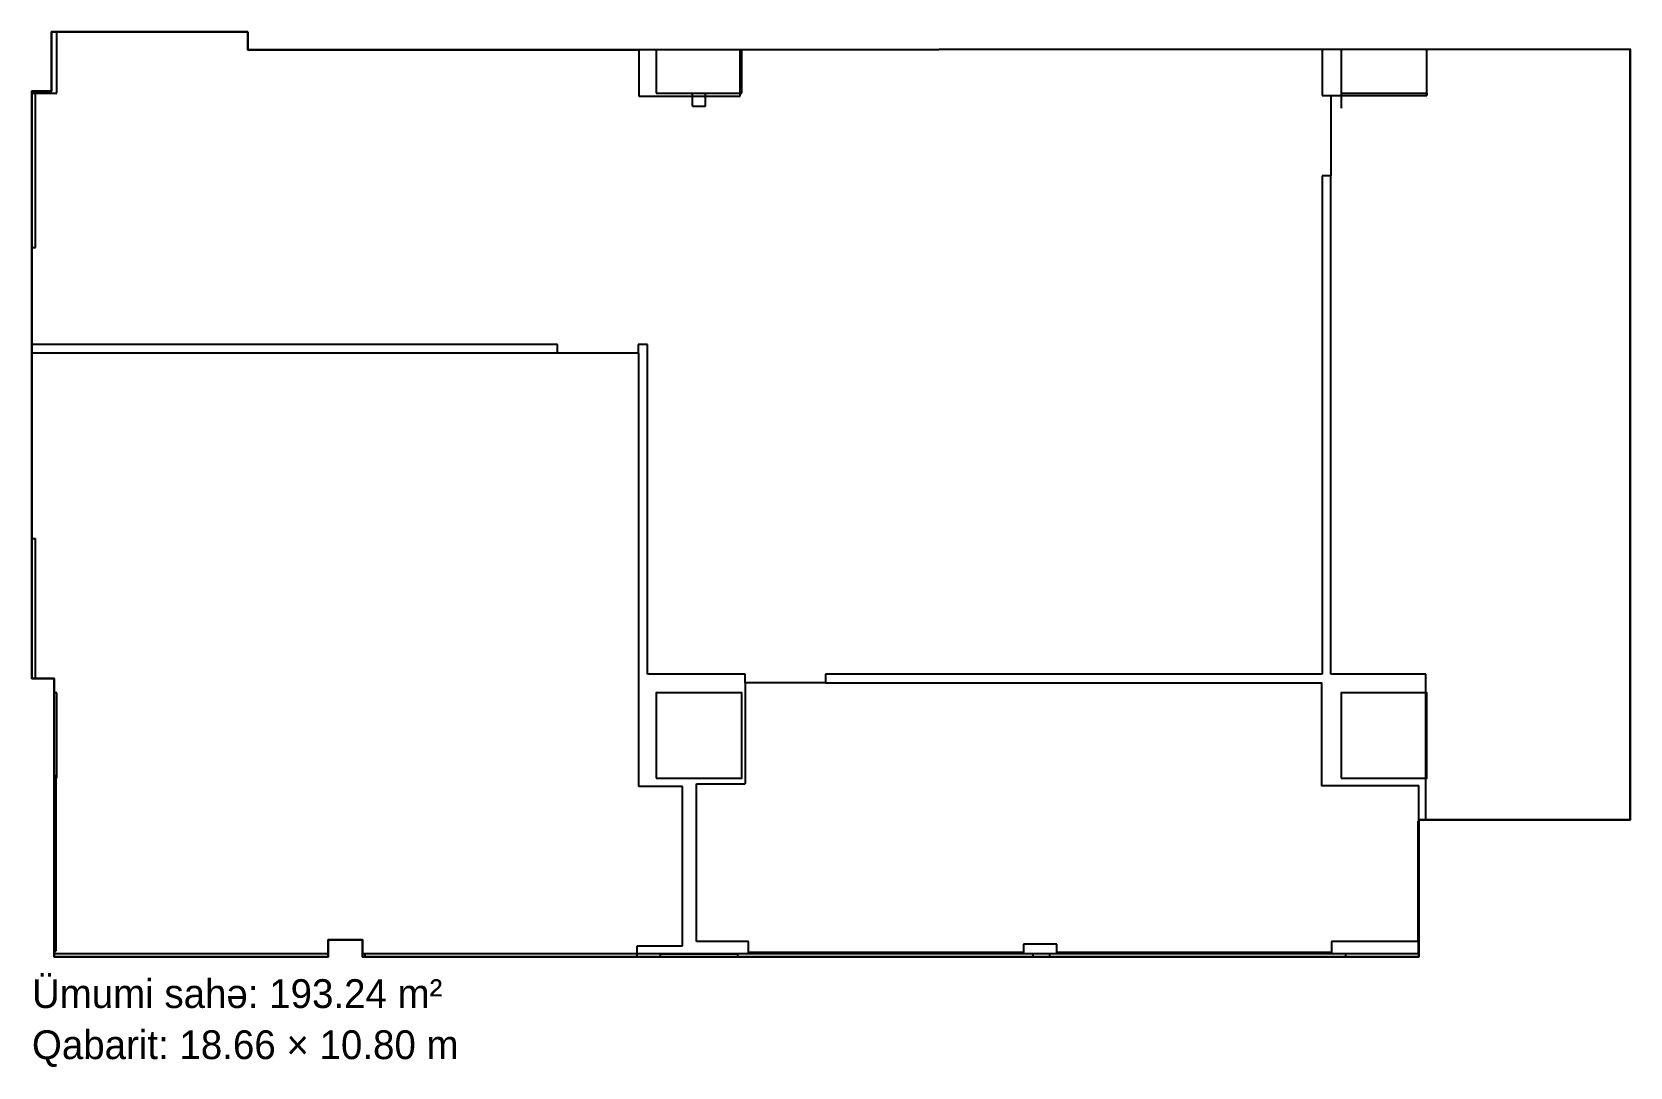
# Model space of a CAD drawing. Header units: millimetres. Extents: x 1391825 to 1410490, y -1739 to 10347.
import ezdxf

# ---------------------------------------------------------------- set-up
doc = ezdxf.new("R2010")
doc.units = ezdxf.units.MM
for name, color, linetype in [('Divar-komek', 7, 'Continuous'), ('metal', 7, 'Continuous'), ('OFFICE_BOUNDARY', 3, 'Continuous'), ('plita 2', 7, 'Continuous'), ('sutun1', 7, 'Continuous')]:
    doc.layers.add(name, color=color, linetype=linetype)
doc.layers.add('obl. keramogranit', color=138, linetype='Continuous', lineweight=18, true_color=0x005252)

msp = doc.modelspace()

# ---------------------------------------------------------------- linework, layer by layer
for p, q in [((1392055, 10347), (1392585, 10347)), ((1392055, 9657), (1392055, 10347)), ((1392055, 10347), (1392055, 9657)), ((1394345, 10347), (1392055, 10347)), ((1393645, 10347), (1394345, 10347)), ((1394345, 10137), (1394345, 10347)), ((1410490, 10147), (1394345, 10137)), ((1394345, 10137), (1398915, 10137)), ((1398915, 10137), (1398915, 9597)), ((1400095, 9597), (1400095, 10141)), ((1406895, 10145), (1406895, 9607)), ((1408115, 9607), (1408115, 10146)), ((1410490, 1147), (1410490, 10147)), ((1391825, 6697), (1391825, 9657)), ((1391825, 9657), (1392055, 9657)), ((1392055, 9657), (1391825, 9657)), ((1391825, 9657), (1391825, 2797)), ((1398915, 9597), (1400095, 9597)), ((1406895, 9607), (1406995, 9607)), ((1406995, 9607), (1406995, 8667)), ((1406995, 9607), (1408115, 9607)), ((1406995, 8667), (1406895, 8667)), ((1406895, 8667), (1406895, 2847)), ((1406995, 2847), (1406995, 8667)), ((1397965, 6697), (1391825, 6697)), ((1397965, 6597), (1391825, 6597)), ((1391825, 6597), (1391825, 2797)), ((1397965, 6597), (1397965, 6697)), ((1398905, 6597), (1397965, 6597)), ((1399015, 6697), (1398905, 6697)), ((1398905, 6697), (1398905, 6597)), ((1398915, 1537), (1398915, 6597)), ((1399015, 2847), (1399015, 6697)), ((1400155, 2847), (1399015, 2847)), ((1400155, 2747), (1400155, 2847)), ((1406895, 2847), (1401095, 2847)), ((1401095, 2847), (1401095, 2747)), ((1408105, 2847), (1406995, 2847)), ((1408105, 1147), (1408105, 2847)), ((1391825, 2797), (1392085, 2797)), ((1392085, 2797), (1392085, -453)), ((1392085, 2797), (1392085, -453)), ((1401095, 2747), (1400155, 2747)), ((1392085, 1662), (1392105, 1662)), ((1392085, 1662), (1392105, 1662)), ((1392105, -228), (1392105, 1662)), ((1392105, 1662), (1392105, -328)), ((1399425, 1537), (1398915, 1537)), ((1399425, -323), (1399425, 1537)), ((1399585, -273), (1399585, 1567)), ((1399585, 1567), (1400155, 1567)), ((1408025, 1147), (1408025, 1547)), ((1408025, -453), (1408025, 1147)), ((1408025, 1147), (1410490, 1147)), ((1392085, -228), (1392105, -228)), ((1392105, -328), (1392085, -328)), ((1395285, -453), (1395285, -253)), ((1395285, -253), (1395685, -253)), ((1395685, -253), (1395685, -453)), ((1395685, -253), (1395685, -453)), ((1398895, -453), (1398895, -323)), ((1398895, -323), (1399425, -323)), ((1400195, -273), (1399585, -273)), ((1400195, -403), (1400195, -273)), ((1403795, -303), (1403405, -303)), ((1403405, -303), (1403405, -403)), ((1403795, -403), (1403795, -303)), ((1408025, -273), (1407005, -273)), ((1407005, -273), (1407005, -403)), ((1392085, -453), (1395285, -453)), ((1395685, -453), (1408025, -453)), ((1403405, -403), (1400195, -403)), ((1407005, -403), (1403795, -403))]:
    msp.add_line(p, q)
at = {"color": 1, "lineweight": 30}
for p, q in [((1394345, 10347), (1392055, 10347)), ((1391825, 9657), (1391825, 2797)), ((1392105, 1662), (1392085, 1662)), ((1392105, -388), (1392105, 1662)), ((1392085, -388), (1392105, -388))]:
    msp.add_line(p, q, dxfattribs=at)
for points in [[(1400155, 2747), (1400155, 1567)], [(1401095, 2747), (1406885, 2747), (1406885, 1547), (1408025, 1547)]]:
    msp.add_lwpolyline(points)
at = {"layer": 'Divar-komek'}
for p, q in [((1399540, 9482), (1399540, 9632)), ((1399690, 9482), (1399690, 9632)), ((1407115, 9632), (1407115, 9457)), ((1408115, 9632), (1408115, 9607)), ((1399540, 9482), (1399690, 9482))]:
    msp.add_line(p, q, dxfattribs=at)
at = {"layer": 'metal'}
for p, q in [((1408015, 902), (1408015, 962)), ((1408015, 962), (1408025, 962)), ((1408025, 902), (1408015, 902))]:
    msp.add_line(p, q, dxfattribs=at)
at = {"layer": 'obl. keramogranit'}
for q in [(1408025, -268), (1408015, -418)]:
    msp.add_line((1408015, -268), q, dxfattribs=at)
at = {"layer": 'OFFICE_BOUNDARY'}
msp.add_lwpolyline([(1394345, 10347), (1394345, 10137), (1410490, 10147), (1410490, 1147), (1408025, 1147), (1408025, -453), (1395685, -453), (1395685, -253), (1395285, -253), (1395285, -453), (1392085, -453), (1392085, 2797), (1391825, 2797), (1391825, 9657), (1392055, 9657), (1392055, 10347), (1394345, 10347)], close=True, dxfattribs=at)
at = {"layer": 'plita 2'}
for p, q in [((1408015, -268), (1408015, 1132)), ((1408015, 1132), (1408025, 1132))]:
    msp.add_line(p, q, dxfattribs=at)
at = {"layer": 'sutun1'}
for p, q in [((1392115, 9632), (1392115, 10347)), ((1399115, 10140), (1399115, 9632)), ((1400115, 9632), (1400115, 10141)), ((1407115, 10145), (1407115, 9632)), ((1408115, 9632), (1408115, 10146)), ((1391825, 9632), (1392115, 9632)), ((1391865, 7832), (1391865, 9632)), ((1399115, 9632), (1400115, 9632)), ((1407115, 9632), (1408115, 9632)), ((1391825, 4432), (1391865, 4432)), ((1391865, 2797), (1391865, 4432)), ((1392115, 2632), (1392085, 2632)), ((1392115, 1632), (1392115, 2632)), ((1392085, 1632), (1392115, 1632)), ((1395715, -418), (1395685, -418)), ((1395715, -453), (1395715, -418)), ((1399165, -453), (1399165, -418)), ((1399165, -418), (1400065, -418)), ((1400065, -418), (1400065, -453)), ((1403715, -418), (1403515, -418)), ((1403515, -418), (1403515, -453)), ((1403715, -453), (1403715, -418)), ((1408025, -418), (1407165, -418)), ((1407165, -418), (1407165, -453))]:
    msp.add_line(p, q, dxfattribs=at)
at = {"layer": 'sutun1', "color": 183}
for p, q in [((1392115, 9632), (1392115, 10347)), ((1391865, 7832), (1391865, 9632)), ((1391865, 9632), (1392115, 9632)), ((1391825, 7832), (1391865, 7832)), ((1408025, 1132), (1408015, 1132)), ((1408015, 1132), (1408015, -418)), ((1395285, -418), (1392085, -418)), ((1408015, -418), (1395685, -418))]:
    msp.add_line(p, q, dxfattribs=at)
at = {"layer": 'sutun1'}
for points in [[(1399115, 1632), (1400115, 1632), (1400115, 2632), (1399115, 2632)], [(1407115, 1632), (1408115, 1632), (1408115, 2632), (1407115, 2632)]]:
    msp.add_lwpolyline(points, close=True, dxfattribs=at)

# ---------------------------------------------------------------- texts
for s, p in [('Ümumi sahə: 193.24 m²', (1391825, -1050)), ('Qabarit: 18.66 × 10.80 m', (1391825, -1647))]:
    msp.add_text(s, height=335.97).set_placement(p)

doc.saveas('drawing.dxf')
